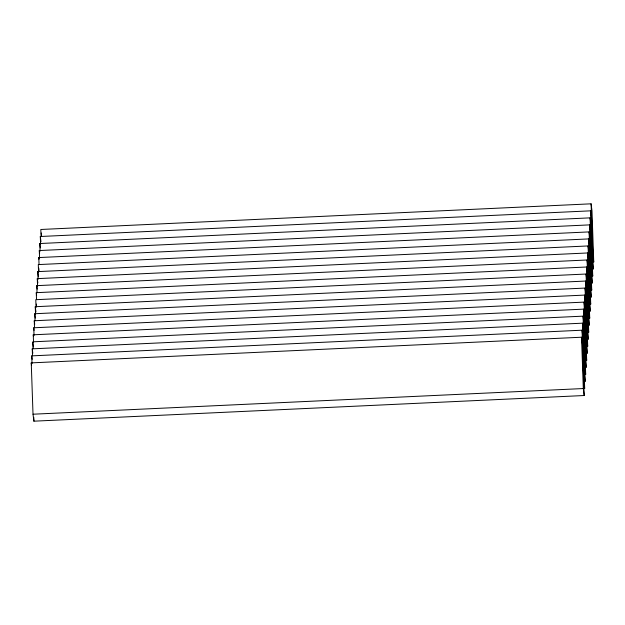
<?xml version="1.0" encoding="UTF-8"?>
<svg xmlns="http://www.w3.org/2000/svg" width="625" height="625" viewBox="0 0 625 625"><rect width="100%" height="100%" fill="white"/><g stroke="black" fill="none" stroke-linecap="round" stroke-linejoin="round"><path stroke-width="0.94" d="M591.094 203.82L592.867 255.141L593.75 262.117L591.984 210.789L591.094 203.82L40.812 229.477L41.047 236.258M40.578 244.25L40.312 236.5L590.594 210.836L591.477 217.812L593.25 269.133L592.359 262.164L590.594 210.836M40.07 251.266L39.805 243.523L590.086 217.859L590.977 224.836L592.742 276.156L591.859 269.18L590.086 217.859M39.57 258.289L39.305 250.547L589.586 224.883L590.469 231.859L592.242 283.18L591.352 276.203L589.586 224.883M39.031 264.344L38.797 257.562L589.086 231.906L589.969 238.875L591.734 290.203L590.852 283.227L589.086 231.906M590.352 290.242L591.234 297.219L589.461 245.898L588.578 238.922L38.297 264.586L38.562 272.336M38.062 279.352L37.789 271.609L588.078 245.945L588.961 252.922M37.555 286.375L37.289 278.633L587.57 252.969L588.461 259.945L590.227 311.266L589.344 304.289L587.57 252.969M37.023 292.43L36.789 285.648L587.07 259.992L587.953 266.961L589.727 318.289L588.836 311.312L587.07 259.992M36.516 299.453L36.281 292.672L586.562 267.008L587.453 273.984L589.219 325.305L588.336 318.328M586.945 281.008L586.062 274.031L35.781 299.695L36.047 307.438M35.547 314.461L35.273 306.711L585.562 281.055L586.445 288.031L588.211 339.352L587.328 332.375L585.562 281.055M35.008 320.516L34.773 313.734L585.055 288.078L585.938 295.047L587.711 346.367L586.828 339.398M34.5 327.539L34.273 320.758L584.555 295.094L585.438 302.07M34.031 335.523L33.766 327.781L584.047 302.117L584.938 309.094L586.703 360.414L585.82 353.438L584.047 302.117M33.531 342.547L33.266 334.797L583.547 309.141L584.43 316.117L586.203 367.438L585.312 360.461L583.547 309.141M584.812 367.484L585.695 374.453L583.93 323.133L583.039 316.156L32.758 341.82L32.992 348.602M32.492 355.625L32.258 348.844L582.539 323.18L583.422 330.156M32.023 363.609L31.75 355.867L582.039 330.203L582.922 337.18L584.688 388.5L583.805 381.523L582.039 330.203M31.25 362.883L581.531 337.227L582.422 344.203L584.188 395.523L33.906 421.18L33.016 414.211L31.25 362.883L31.578 365.5M33.016 414.211L583.305 388.547L584.188 395.523M41.258 232.969L41.586 235.586M40.312 236.5L40.977 241.734M39.805 243.523L40.359 247.883M39.305 250.547L39.633 253.156M38.797 257.562L39.023 259.305M38.742 268.07L39.07 270.688M37.789 271.609L38.453 276.836M37.289 278.633L37.844 282.992M36.789 285.648L37.227 289.141M36.281 292.672L36.617 295.289M36.336 304.055L36.555 305.797M35.273 306.711L35.938 311.945M34.773 313.734L35.328 318.094M34.273 320.758L34.711 324.242M33.766 327.781L34.102 330.391M33.266 334.797L33.484 336.547M32.867 342.695L33.422 347.055M32.258 348.844L32.812 353.203M31.75 355.867L32.195 359.352M588.578 238.922L590.727 304.242L589.844 297.266L588.078 245.945M586.562 267.008L588.719 332.328L587.828 325.352L586.062 274.031M585.055 288.078L587.211 353.391L586.32 346.414L584.555 295.094M583.039 316.156L585.195 381.477L584.305 374.5L582.539 323.18M581.531 337.227L583.305 388.547M33.773 417.312L33.906 421.18"/></g></svg>
